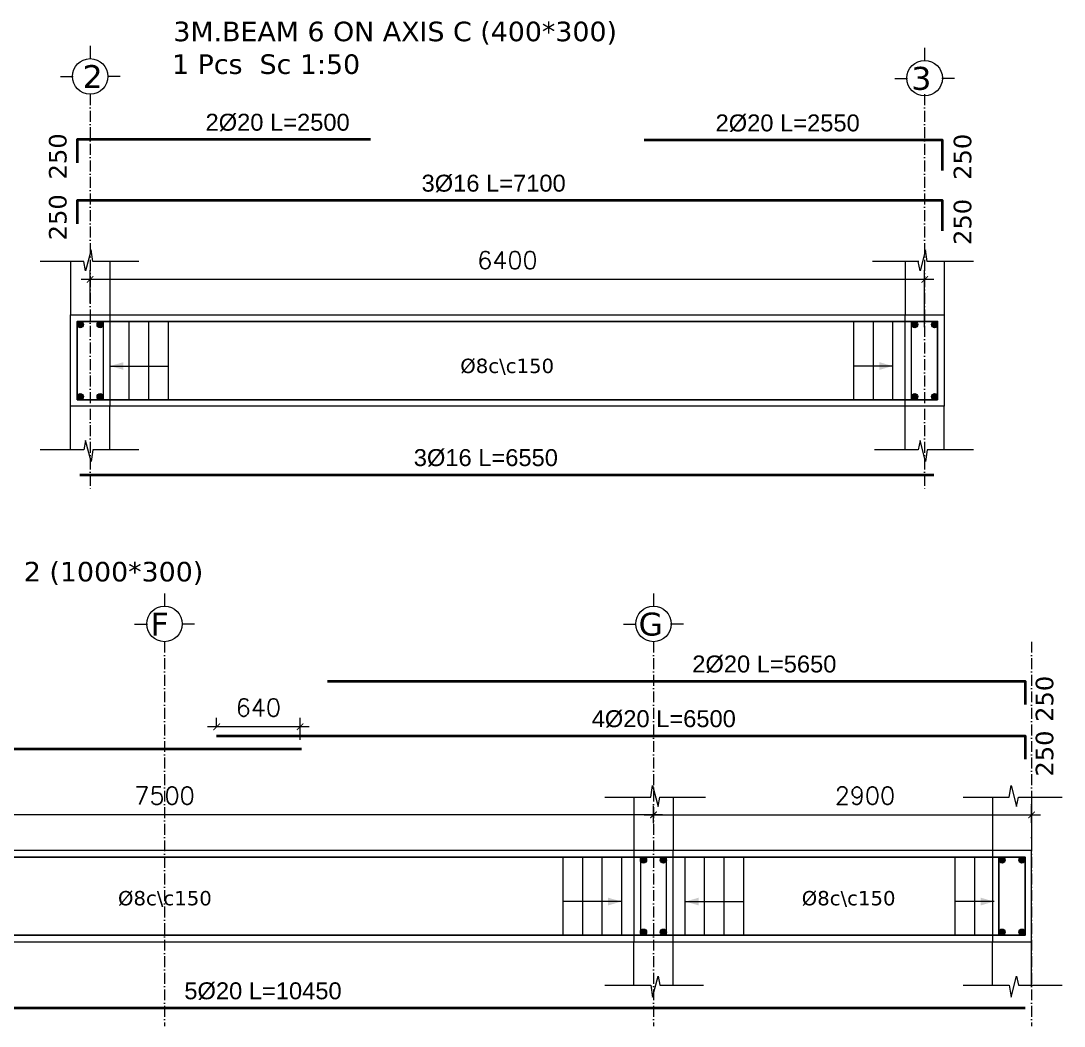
# Model space of a CAD drawing. Header units: inches. Extents: x -17020 to 43805, y -10194 to 123061.
# Drawn here: x 30718 to 31518, y 109351 to 110122 of the extents above; entities that cross this region are included whole.
import ezdxf

# ---------------------------------------------------------------- set-up
doc = ezdxf.new("R2010")
doc.units = ezdxf.units.IN
doc.header["$LTSCALE"] = 0.7
doc.header["$MEASUREMENT"] = 0
doc.linetypes.add('ACAD_ISO10W100', pattern=[18, 12, -3, 0, -3])
doc.layers.get('0').update_dxf_attribs({"lineweight": 13})
doc.layers.get('Defpoints').update_dxf_attribs({"lineweight": 5})
for name, color, linetype, lineweight in [('axis', 254, 'ACAD_ISO10W100', 9), ('BEAM FRAME', 5, 'Continuous', 18), ('COLUMN', 4, 'Continuous', 20), ('elevline', 30, 'Continuous', 20), ('FRAME 070', 5, 'Continuous', 60), ('hatch', 9, 'Continuous', 9), ('renforcment', 141, 'Continuous', 40), ('tex', 3, 'Continuous', 25), ('TEXT', 3, 'Continuous', 25), ('top rein. extension', 50, 'Continuous', 20), ('top renforcment', 7, 'Continuous', 40)]:
    doc.layers.add(name, color=color, linetype=linetype, lineweight=lineweight)
doc.styles.add('100', font='romans.shx', dxfattribs={"height": 13.5})
doc.styles.add('romanc', font='verdana.ttf', dxfattribs={"height": 250})
doc.styles.get("Standard").update_dxf_attribs({"font": 'arial.ttf', "height": 13})
doc.dimstyles.new('100', dxfattribs={"dimtxt": 13.5, "dimasz": 5, "dimexe": 7, "dimexo": 7, "dimgap": 8, "dimtad": 1, "dimdec": 0, "dimlfac": 10, "dimzin": 4, "dimdsep": 46, "dimtxsty": '100', "dimblk": 'ARCHTICK', "dimcen": 0.09, "dimdle": 7, "dimclrd": 1, "dimclre": 8, "dimclrt": 2, "dimadec": 0, "dimazin": 1, "dimtfac": 1, "dimtdec": 0, "dimtix": 1, "dimtofl": 0, "dimtmove": 0, "dimatfit": 3, "dimldrblk": 'ARCHTICK', "dimfxl": 0.18, "dimtolj": 1, "dimtzin": 0, "dimlwd": -1, "dimlwe": -1, "dimarcsym": 0})
doc.dimstyles.get("Standard").update_dxf_attribs({"dimtxt": 13, "dimasz": 5, "dimexe": 0.18, "dimexo": 0.0625, "dimgap": 6, "dimtad": 1, "dimdec": 0, "dimlfac": 10, "dimzin": 0, "dimdsep": 46, "dimtxsty": 'Standard', "dimblk": 'ARCHTICK', "dimcen": 0.09, "dimse1": 1, "dimse2": 1, "dimclrd": 1, "dimclre": 7, "dimclrt": 3, "dimadec": 0, "dimazin": 0, "dimtfac": 1, "dimtdec": 0, "dimtix": 1, "dimtofl": 0, "dimtmove": 0, "dimatfit": 3, "dimldrblk": 'ARCHTICK', "dimfxl": 1, "dimtolj": 1, "dimtzin": 0, "dimarcsym": 0})

# ---------------------------------------------------------------- blocks, each defined once
blk = doc.blocks.new('_ArchTick')
at = {"color": 0, "linetype": 'ByBlock', "lineweight": 0, "const_width": 0.15}
blk.add_lwpolyline([(-0.5, -0.5), (0.5, 0.5)], dxfattribs=at)
blk = doc.blocks.new('*D1197')
at = {"color": 1, "transparency": 16777216}
blk.add_line((31418.38, 109923.72), (30764.38, 109923.72), dxfattribs=at)
at = {"color": 8, "transparency": 16777216}
for p, q in [((30771.38, 109905.52), (30771.38, 109930.72)), ((31411.38, 109887.17), (31411.38, 109930.72))]:
    blk.add_line(p, q, dxfattribs=at)
at = {"layer": 'Defpoints', "color": 0, "transparency": 16777216}
for p in [(30771.38, 109923.72), (30771.38, 109898.52), (31411.38, 109880.17)]:
    blk.add_point(p, dxfattribs=at)
at = {"color": 1, "transparency": 16777216, "xscale": 5, "yscale": 5, "zscale": 5, "rotation": 180}
blk.add_blockref('_ArchTick', (30771.38, 109923.72), dxfattribs=at)
at = {"color": 1, "transparency": 16777216, "xscale": 5, "yscale": 5, "zscale": 5}
blk.add_blockref('_ArchTick', (31411.38, 109923.72), dxfattribs=at)
at = {"color": 2, "transparency": 16777216, "insert": (31091.38, 109938.47), "char_height": 13.5, "attachment_point": 5, "style": '100'}
blk.add_mtext('\\A1;6400', dxfattribs=at)
blk = doc.blocks.new('*D1198')
at = {"layer": 'Defpoints', "color": 0, "transparency": 16777216}
for p in [(30763.38, 109773.77, -37318.79), (30763.38, 109773.77), (31418.38, 109773.77, -13870.59)]:
    blk.add_point(p, dxfattribs=at)
at = {"layer": 'TEXT', "color": 3, "transparency": 16777216, "insert": (31074.83, 109786.77), "char_height": 13, "attachment_point": 5}
blk.add_mtext('\\A1;3%%C16 L=6550', dxfattribs=at)
blk = doc.blocks.new('*D1199')
at = {"layer": 'Defpoints', "color": 0, "transparency": 16777216}
for p in [(30737.98, 109984.3, -440.37), (31447.98, 109984.3, 46.39), (31447.98, 109984.3)]:
    blk.add_point(p, dxfattribs=at)
at = {"layer": 'TEXT', "color": 3, "transparency": 16777216, "insert": (31080.81, 109997.3), "char_height": 13, "attachment_point": 5}
blk.add_mtext('\\A1;3%%C16 L=7100', dxfattribs=at)
blk = doc.blocks.new('*D1200')
at = {"layer": 'Defpoints', "color": 0, "transparency": 16777216}
for p in [(31196.38, 110030.52, 136.17), (31451.38, 110030.52, 46.39), (31451.38, 110030.52)]:
    blk.add_point(p, dxfattribs=at)
at = {"layer": 'TEXT', "color": 3, "transparency": 16777216, "insert": (31306.32, 110043.52), "char_height": 13, "attachment_point": 5}
blk.add_mtext('\\A1;2%%C20 L=2550', dxfattribs=at)
blk = doc.blocks.new('*D1201')
at = {"layer": 'Defpoints', "color": 0, "transparency": 16777216}
for p in [(30736.38, 110031.04, -440.37), (30986.38, 110031.04, -290.89), (30986.38, 110031.04)]:
    blk.add_point(p, dxfattribs=at)
at = {"layer": 'TEXT', "color": 3, "transparency": 16777216, "insert": (30915.12, 110044.04), "char_height": 13, "attachment_point": 5}
blk.add_mtext('\\A1;2%%C20 L=2500', dxfattribs=at)
blk = doc.blocks.new('*D1217')
at = {"layer": 'Defpoints', "color": 0, "transparency": 16777216}
for p in [(30413.38, 109563.49, -0.48), (30413.38, 109563.49), (30933.35, 109563.49, -167.76)]:
    blk.add_point(p, dxfattribs=at)
at = {"layer": 'TEXT', "color": 3, "transparency": 16777216, "insert": (30649.49, 109576.5), "char_height": 13, "attachment_point": 5}
blk.add_mtext('\\A1;4%%C20 L=5200', dxfattribs=at)
blk = doc.blocks.new('*D1218')
at = {"color": 8, "transparency": 16777216}
for p, q in [((31203.38, 109506.57), (31203.38, 109519.92)), ((31493.38, 109506.92), (31493.38, 109519.92))]:
    blk.add_line(p, q, dxfattribs=at)
at = {"color": 1, "transparency": 16777216}
blk.add_line((31196.38, 109512.92), (31500.38, 109512.92), dxfattribs=at)
at = {"layer": 'Defpoints', "color": 0, "transparency": 16777216}
for p in [(31493.38, 109512.92), (31203.38, 109499.57), (31493.38, 109499.92, 217.91)]:
    blk.add_point(p, dxfattribs=at)
at = {"color": 1, "transparency": 16777216, "xscale": 5, "yscale": 5, "zscale": 5, "rotation": 180}
blk.add_blockref('_ArchTick', (31203.38, 109512.92), dxfattribs=at)
at = {"color": 1, "transparency": 16777216, "xscale": 5, "yscale": 5, "zscale": 5}
blk.add_blockref('_ArchTick', (31493.38, 109512.92), dxfattribs=at)
at = {"color": 2, "transparency": 16777216, "insert": (31365.59, 109527.67), "char_height": 13.5, "attachment_point": 5, "style": '100'}
blk.add_mtext('\\A1;2900', dxfattribs=at)
blk = doc.blocks.new('*D1219')
at = {"layer": 'Defpoints', "color": 0, "transparency": 16777216}
for p in [(30868.35, 109573.49, -157.78), (30868.35, 109573.49), (31518.38, 109573.49, -218.54)]:
    blk.add_point(p, dxfattribs=at)
at = {"layer": 'TEXT', "color": 3, "transparency": 16777216, "insert": (31211.3, 109586.5), "char_height": 13, "attachment_point": 5}
blk.add_mtext('\\A1;4%%C20 L=6500', dxfattribs=at)
blk = doc.blocks.new('*D1249')
at = {"color": 8, "transparency": 16777216}
for p, q in [((30868.35, 109580.49), (30868.35, 109587.49)), ((30932.35, 109570.49), (30932.35, 109587.49))]:
    blk.add_line(p, q, dxfattribs=at)
at = {"color": 1, "transparency": 16777216}
blk.add_line((30939.35, 109580.49), (30861.35, 109580.49), dxfattribs=at)
at = {"layer": 'Defpoints', "color": 0, "transparency": 16777216}
for p in [(30868.35, 109580.49), (30868.35, 109573.49), (30932.35, 109563.49)]:
    blk.add_point(p, dxfattribs=at)
at = {"color": 1, "transparency": 16777216, "xscale": 5, "yscale": 5, "zscale": 5, "rotation": 180}
blk.add_blockref('_ArchTick', (30868.35, 109580.49), dxfattribs=at)
at = {"color": 1, "transparency": 16777216, "xscale": 5, "yscale": 5, "zscale": 5}
blk.add_blockref('_ArchTick', (30932.35, 109580.49), dxfattribs=at)
at = {"color": 2, "transparency": 16777216, "insert": (30900.35, 109595.24), "char_height": 13.5, "attachment_point": 5, "style": '100'}
blk.add_mtext('\\A1;640', dxfattribs=at)
blk = doc.blocks.new('*D1220')
at = {"color": 8, "transparency": 16777216}
for p, q in [((30453.38, 109504.01), (30453.38, 109519.92)), ((31203.38, 109508.64), (31203.38, 109519.92))]:
    blk.add_line(p, q, dxfattribs=at)
at = {"color": 1, "transparency": 16777216}
blk.add_line((31210.38, 109512.92), (30446.38, 109512.92), dxfattribs=at)
at = {"layer": 'Defpoints', "color": 0, "transparency": 16777216}
for p in [(30453.38, 109512.92), (31203.38, 109501.64), (30453.38, 109497.01)]:
    blk.add_point(p, dxfattribs=at)
at = {"color": 1, "transparency": 16777216, "xscale": 5, "yscale": 5, "zscale": 5, "rotation": 180}
blk.add_blockref('_ArchTick', (30453.38, 109512.92), dxfattribs=at)
at = {"color": 1, "transparency": 16777216, "xscale": 5, "yscale": 5, "zscale": 5}
blk.add_blockref('_ArchTick', (31203.38, 109512.92), dxfattribs=at)
at = {"color": 2, "transparency": 16777216, "insert": (30828.38, 109527.67), "char_height": 13.5, "attachment_point": 5, "style": '100'}
blk.add_mtext('\\A1;7500', dxfattribs=at)
blk = doc.blocks.new('*D1222')
at = {"layer": 'Defpoints', "color": 0, "transparency": 16777216}
for p in [(30443.38, 109364.74, -13652.68), (31488.38, 109364.74, -37100.88), (31488.38, 109364.74)]:
    blk.add_point(p, dxfattribs=at)
at = {"layer": 'TEXT', "color": 3, "transparency": 16777216, "insert": (30903.9, 109377.74), "char_height": 13, "attachment_point": 5}
blk.add_mtext('\\A1;5%%C20 L=10450', dxfattribs=at)
blk = doc.blocks.new('*D1226')
at = {"layer": 'Defpoints', "color": 0, "transparency": 16777216}
for p in [(30953.38, 109615.46, -157.78), (30953.38, 109615.46), (31518.38, 109615.46, -218.54)]:
    blk.add_point(p, dxfattribs=at)
at = {"layer": 'TEXT', "color": 3, "transparency": 16777216, "insert": (31288.42, 109628.46), "char_height": 13, "attachment_point": 5}
blk.add_mtext('\\A1;2%%C20 L=5650', dxfattribs=at)

msp = doc.modelspace()

# ---------------------------------------------------------------- hatches: boundary and pattern name
at = {"layer": 'elevline'}
for points in [[(30766.14, 109889.05, 1), (30761.38, 109889.05, 1)], [(30776.63, 109889.05, -1), (30781.38, 109889.05, -1)], [(31406.14, 109889.05, 1), (31401.38, 109889.05, 1)], [(31416.63, 109889.05, -1), (31421.38, 109889.05, -1)], [(30766.14, 109833.8, -1), (30761.38, 109833.8, -1)], [(30776.63, 109833.8, 1), (30781.38, 109833.8, 1)], [(31406.14, 109833.8, -1), (31401.38, 109833.8, -1)], [(31416.63, 109833.8, 1), (31421.38, 109833.8, 1)], [(31198.14, 109478.24, 1), (31193.38, 109478.24, 1)], [(31208.63, 109478.24, -1), (31213.38, 109478.24, -1)], [(31473.14, 109478.24, 1), (31468.38, 109478.24, 1)], [(31483.63, 109478.24, -1), (31488.38, 109478.24, -1)], [(31198.14, 109423, -1), (31193.38, 109423, -1)], [(31208.63, 109423, 1), (31213.38, 109423, 1)], [(31473.14, 109423, -1), (31468.38, 109423, -1)], [(31483.63, 109423, 1), (31488.38, 109423, 1)]]:
    msp.add_hatch(color=256, dxfattribs=at).paths.add_polyline_path(points)

# ---------------------------------------------------------------- linework, layer by layer
at = {"layer": 'axis'}
for p, q in [((30771.38, 110065.82), (30771.38, 109761.69)), ((31411.38, 110065.82), (31411.38, 109761.69)), ((30828.38, 109645.81), (30828.38, 109350.88)), ((31203.38, 109645.81), (31203.38, 109350.88)), ((31493.38, 109645.81), (31493.38, 109350.88))]:
    msp.add_line(p, q, dxfattribs=at)
at = {"layer": 'BEAM FRAME', "elevation": 217.91}
for points in [[(31426.38, 109826.43), (30756.38, 109826.43), (30756.38, 109896.43), (31426.38, 109896.43)], [(30438.38, 109415.62), (31493.38, 109415.62), (31493.38, 109485.62), (30438.38, 109485.62)]]:
    msp.add_lwpolyline(points, close=True, dxfattribs=at)
at = {"layer": 'COLUMN', "lineweight": 20}
for p, q in [((30756.38, 109937.35, 217.91), (30756.38, 109896.43, 217.91)), ((30786.38, 109937.35, 217.91), (30786.38, 109896.43, 217.91)), ((31396.38, 109937.35, 217.91), (31396.38, 109896.43, 217.91)), ((31426.38, 109937.35, 217.91), (31426.38, 109896.43, 217.91)), ((30756.38, 109793, 217.91), (30756.38, 109826.43, 217.91)), ((30786.38, 109793, 217.91), (30786.38, 109826.43, 217.91)), ((31396.38, 109793, 217.91), (31396.38, 109826.43, 217.91)), ((31426.38, 109793, 217.91), (31426.38, 109826.43, 217.91)), ((31188.38, 109526.55, 217.91), (31188.38, 109485.62, 217.91)), ((31218.38, 109526.55, 217.91), (31218.38, 109485.62, 217.91)), ((31463.38, 109526.55, 217.91), (31463.38, 109485.62, 217.91)), ((31493.38, 109526.55, 217.91), (31493.38, 109485.62, 217.91)), ((31188.38, 109382.19, 217.91), (31188.38, 109415.62, 217.91)), ((31218.38, 109382.19, 217.91), (31218.38, 109415.62, 217.91)), ((31463.38, 109382.19, 217.91), (31463.38, 109415.62, 217.91)), ((31493.38, 109382.19, 217.91), (31493.38, 109415.62, 217.91))]:
    msp.add_line(p, q, dxfattribs=at)
at = {"layer": 'elevline'}
for p, q in [((30801.38, 109831.43), (30801.38, 109891.43)), ((30816.38, 109831.43), (30816.38, 109891.43)), ((30831.38, 109831.43), (30831.38, 109891.43)), ((31357.11, 109831.43), (31357.11, 109891.43)), ((31372.11, 109831.43), (31372.11, 109891.43)), ((31387.07, 109831.43), (31387.07, 109891.43)), ((31134.11, 109420.62), (31134.11, 109480.62)), ((31149.11, 109420.62), (31149.11, 109480.62)), ((31164.11, 109420.62), (31164.11, 109480.62)), ((31179.07, 109420.62), (31179.07, 109480.62)), ((31227.69, 109420.62), (31227.69, 109480.62)), ((31242.65, 109420.62), (31242.65, 109480.62)), ((31257.65, 109420.62), (31257.65, 109480.62)), ((31272.65, 109420.62), (31272.65, 109480.62)), ((31434.88, 109420.62), (31434.88, 109480.62)), ((31449.88, 109420.62), (31449.88, 109480.62)), ((31468.34, 109420.62), (31468.34, 109480.62))]:
    msp.add_line(p, q, dxfattribs=at)
for centre in [(30763.76, 109889.05), (30779, 109889.05), (31403.76, 109889.05), (31419, 109889.05), (30763.76, 109833.8), (30779, 109833.8), (31403.76, 109833.8), (31419, 109833.8), (31195.76, 109478.24), (31211, 109478.24), (31470.76, 109478.24), (31486, 109478.24), (31195.76, 109423), (31211, 109423), (31470.76, 109423), (31486, 109423)]:
    msp.add_circle(centre, 2.38, dxfattribs=at)
at = {"layer": 'FRAME 070', "lineweight": 20}
for p, q in [((30772.07, 109946.35, 217.91), (30767.88, 109930.28, 217.91)), ((30773.42, 109937.35, 217.91), (30772.07, 109946.35, 217.91)), ((31412.07, 109946.35, 217.91), (31407.88, 109930.28, 217.91)), ((31413.42, 109937.35, 217.91), (31412.07, 109946.35, 217.91)), ((30766.38, 109937.35, 217.91), (30732.99, 109937.35, 217.91)), ((30767.88, 109930.28, 217.91), (30766.38, 109937.35, 217.91)), ((30808.77, 109937.35, 217.91), (30773.42, 109937.35, 217.91)), ((31406.85, 109937.35, 217.91), (31371.5, 109937.35, 217.91)), ((31407.88, 109930.28, 217.91), (31406.38, 109937.35, 217.91)), ((31448.77, 109937.35, 217.91), (31413.42, 109937.35, 217.91)), ((30767.88, 109800.08, 217.91), (30766.38, 109793, 217.91)), ((30772.07, 109784, 217.91), (30767.88, 109800.08, 217.91)), ((31407.88, 109800.08, 217.91), (31406.38, 109793, 217.91)), ((31412.07, 109784, 217.91), (31407.88, 109800.08, 217.91)), ((30766.38, 109793, 217.91), (30732.99, 109793, 217.91)), ((30773.42, 109793, 217.91), (30772.07, 109784, 217.91)), ((30808.77, 109793, 217.91), (30773.42, 109793, 217.91)), ((31406.38, 109793, 217.91), (31372.99, 109793, 217.91)), ((31413.42, 109793, 217.91), (31412.07, 109784, 217.91)), ((31448.77, 109793, 217.91), (31413.42, 109793, 217.91)), ((31201.35, 109526.55, 217.91), (31202.7, 109535.55, 217.91)), ((31202.7, 109535.55, 217.91), (31206.88, 109519.47, 217.91)), ((31476.35, 109526.55, 217.91), (31477.7, 109535.55, 217.91)), ((31477.7, 109535.55, 217.91), (31481.88, 109519.47, 217.91)), ((31165.99, 109526.55, 217.91), (31201.35, 109526.55, 217.91)), ((31206.88, 109519.47, 217.91), (31208.39, 109526.55, 217.91)), ((31207.91, 109526.55, 217.91), (31243.27, 109526.55, 217.91)), ((31440.99, 109526.55, 217.91), (31476.35, 109526.55, 217.91)), ((31481.88, 109519.47, 217.91), (31483.39, 109526.55, 217.91)), ((31483.39, 109526.55, 217.91), (31516.78, 109526.55, 217.91)), ((31202.7, 109373.19, 217.91), (31206.88, 109389.27, 217.91)), ((31206.88, 109389.27, 217.91), (31208.39, 109382.19, 217.91)), ((31477.7, 109373.19, 217.91), (31481.88, 109389.27, 217.91)), ((31481.88, 109389.27, 217.91), (31483.39, 109382.19, 217.91)), ((31165.99, 109382.19, 217.91), (31201.35, 109382.19, 217.91)), ((31201.35, 109382.19, 217.91), (31202.7, 109373.19, 217.91)), ((31208.39, 109382.19, 217.91), (31241.78, 109382.19, 217.91)), ((31440.99, 109382.19, 217.91), (31476.35, 109382.19, 217.91)), ((31476.35, 109382.19, 217.91), (31477.7, 109373.19, 217.91)), ((31483.39, 109382.19, 217.91), (31516.78, 109382.19, 217.91))]:
    msp.add_line(p, q, dxfattribs=at)
at = {"layer": 'FRAME 070', "lineweight": 15}
for points in [[(30786.38, 109826.43), (30756.38, 109826.43), (30756.38, 109896.43), (30786.38, 109896.43)], [(31426.38, 109826.43), (31396.38, 109826.43), (31396.38, 109896.43), (31426.38, 109896.43)], [(31188.38, 109415.62), (31218.38, 109415.62), (31218.38, 109485.62), (31188.38, 109485.62)], [(31463.38, 109415.62), (31493.38, 109415.62), (31493.38, 109485.62), (31463.38, 109485.62)]]:
    msp.add_lwpolyline(points, close=True, dxfattribs=at)
at = {"layer": 'hatch'}
for p, q in [((30771.38, 110102.8), (30771.38, 110093.06)), ((31411.38, 110101.44), (31411.38, 110091.7)), ((30748.46, 110079.32), (30758.19, 110079.32)), ((30794.31, 110079.32), (30784.57, 110079.32)), ((31388.46, 110077.96), (31398.19, 110077.96)), ((31434.31, 110077.96), (31424.57, 110077.96)), ((30828.38, 109682.79), (30828.38, 109673.05)), ((31203.38, 109682.79), (31203.38, 109673.05)), ((30805.46, 109659.31), (30815.19, 109659.31)), ((30851.31, 109659.31), (30841.57, 109659.31)), ((31180.46, 109659.31), (31190.19, 109659.31)), ((31226.31, 109659.31), (31216.57, 109659.31))]:
    msp.add_line(p, q, dxfattribs=at)
for centre in [(30771.38, 110079.44), (31411.38, 110078.08), (30828.38, 109659.43), (31203.38, 109659.43)]:
    msp.add_circle(centre, 13.62, dxfattribs=at)
at = {"layer": 'renforcment', "lineweight": -2, "elevation": 217.91}
for points in [[(31421.38, 109831.43), (30761.38, 109831.43), (30761.38, 109891.43), (31421.38, 109891.43)], [(30443.38, 109420.62), (31488.38, 109420.62), (31488.38, 109480.62), (30443.38, 109480.62)]]:
    msp.add_lwpolyline(points, close=True, dxfattribs=at)
at = {"layer": 'top rein. extension'}
for p, q in [((30786.42, 109857.26), (30831.38, 109857.26)), ((31387.07, 109857.26), (31357.11, 109857.26)), ((31179.07, 109446.46), (31134.11, 109446.46)), ((31227.69, 109446.46), (31272.65, 109446.46)), ((31464.84, 109446.46), (31434.88, 109446.46))]:
    msp.add_line(p, q, dxfattribs=at)
for points in [[(30796.9, 109860.26), (30786.77, 109857.26), (30796.9, 109854.26)], [(31376.6, 109860.26), (31386.72, 109857.26), (31376.6, 109854.26)], [(31168.6, 109449.46), (31178.72, 109446.46), (31168.6, 109443.46)], [(31238.17, 109449.46), (31228.04, 109446.46), (31238.17, 109443.46)], [(31454.37, 109449.46), (31464.49, 109446.46), (31454.37, 109443.46)]]:
    msp.add_solid(points, dxfattribs=at)
at = {"layer": 'top renforcment'}
for p, q in [((30763.38, 109773.77, -217.91), (31418.38, 109773.77, -217.91)), ((31488.38, 109364.74), (30443.38, 109364.74))]:
    msp.add_line(p, q, dxfattribs=at)
for points in [[(30986.38, 110031.04), (30761.38, 110031.04), (30761.38, 110013.15)], [(31425.08, 110007.25), (31425.08, 110030.52), (31196.38, 110030.52)], [(31425.08, 109961.03), (31425.08, 109984.3), (30761.38, 109984.3), (30761.38, 109966.41)], [(30953.38, 109615.46), (31488.38, 109615.46), (31488.38, 109597.57)], [(30868.35, 109573.49), (31488.38, 109573.49), (31488.38, 109555.6)], [(30443.38, 109543.22), (30443.38, 109563.49), (30933.35, 109563.49)]]:
    msp.add_lwpolyline(points, dxfattribs=at)
at = {"layer": 'top renforcment', "lineweight": 15}
for points in [[(30781.38, 109831.43), (30761.38, 109831.43), (30761.38, 109891.43), (30781.38, 109891.43)], [(31421.38, 109831.43), (31401.38, 109831.43), (31401.38, 109891.43), (31421.38, 109891.43)], [(31193.38, 109420.62), (31213.38, 109420.62), (31213.38, 109480.62), (31193.38, 109480.62)], [(31468.38, 109420.62), (31488.38, 109420.62), (31488.38, 109480.62), (31468.38, 109480.62)]]:
    msp.add_lwpolyline(points, close=True, dxfattribs=at)

# ---------------------------------------------------------------- texts
at = {"layer": 'tex', "style": 'romanc'}
for p in [(31055.22, 109851.9, -33436.19), (30792.68, 109443.55, -33436.19), (31317.1, 109443.55, -33436.19)]:
    msp.add_text('%%C8c\\c150', height=11, dxfattribs=at).set_placement(p)
at = {"layer": 'TEXT', "style": 'romanc'}
for s, height, p in [('3M.BEAM 6 ON AXIS C (400*300)', 15, (30835.15, 110106.44)), ('1 Pcs  Sc 1:50 ', 15, (30834.13, 110081.35)), ('2', 17.6, (30765.55, 110070.52)), ('3', 17.6, (31401.21, 110069.16)), ('3M.BEAM 10 ON AXIS 2 (1000*300)', 15, (30492.9, 109692.04)), ('F', 17.6, (30817.67, 109650.51)), ('G', 17.6, (31191.98, 109650.51))]:
    msp.add_text(s, height=height, dxfattribs=at).set_placement(p)
for p in [(30753.21, 110000.44, -73392.95), (31447.17, 110000.08, -72957.14), (30753.21, 109953.7, -73392.95), (31447.17, 109950.15, -72957.14), (31510.06, 109584.28, -73175.05), (31510.06, 109542.32, -73175.05)]:
    msp.add_text('250', height=13.5, rotation=90, dxfattribs=at).set_placement(p)

# ---------------------------------------------------------------- dimensions: what is measured, and where the dimension line sits
for base, p1, p2, picture, middle in [((30771.38, 109923.72), (31411.38, 109880.17), (30771.38, 109898.52), '*D1197', (31091.38, 109923.72)), ((30453.38, 109512.92), (31203.38, 109501.64), (30453.38, 109497.01), '*D1220', (30828.38, 109512.92))]:
    dim = msp.add_linear_dim(base=base, p1=p1, p2=p2, angle=180, dimstyle='100')
    dim.commit()
    dim.dimension.update_dxf_attribs({"geometry": picture, "text_midpoint": middle, "dimtype": 160})
dim = msp.add_linear_dim(base=(30868.35, 109580.49), p1=(30932.35, 109563.49), p2=(30868.35, 109573.49), dimstyle='100')
dim.commit()
dim.dimension.update_dxf_attribs({"geometry": '*D1249', "text_midpoint": (30900.35, 109595.24)})
dim = msp.add_linear_dim(base=(31493.38, 109512.92), p1=(31203.38, 109499.57), p2=(31493.38, 109499.92, 217.91), dimstyle='100')
dim.commit()
dim.dimension.update_dxf_attribs({"geometry": '*D1218', "text_midpoint": (31365.59, 109512.92), "dimtype": 160})
at = {"layer": 'TEXT'}
for base, p1, p2, angle, text, picture, middle in [((30986.38, 110031.04), (30736.38, 110031.04, -440.37), (30986.38, 110031.04, -290.89), 0, '2%%C20 L=<>', '*D1201', (30915.12, 110031.04)), ((31451.38, 110030.52), (31196.38, 110030.52, 136.17), (31451.38, 110030.52, 46.39), 0, '2%%C20 L=<>', '*D1200', (31306.32, 110030.52)), ((31447.98, 109984.3), (30737.98, 109984.3, -440.37), (31447.98, 109984.3, 46.39), 0, '3%%C16 L=<>', '*D1199', (31080.81, 109984.3)), ((30763.38, 109773.77, 12366.96), (31418.38, 109773.77, -1503.63), (30763.38, 109773.77, -24951.83), 180, '3%%C16 L=<>', '*D1198', (31074.83, 109773.77, 12366.96)), ((30953.38, 109615.46), (31518.38, 109615.46, -218.54), (30953.38, 109615.46, -157.78), 180, '2%%C20 L=<>', '*D1226', (31288.42, 109615.46)), ((30868.35, 109573.49), (31518.38, 109573.49, -218.54), (30868.35, 109573.49, -157.78), 180, '4%%C20 L=<>', '*D1219', (31211.3, 109573.49)), ((30413.38, 109563.49), (30933.35, 109563.49, -167.76), (30413.38, 109563.49, -0.48), 180, '4%%C20 L=<>', '*D1217', (30649.49, 109563.49)), ((31488.38, 109364.74, 12366.96), (30443.38, 109364.74, -1285.72), (31488.38, 109364.74, -24733.92), 0, '5%%C20 L=<>', '*D1222', (30903.9, 109364.74, 12366.96))]:
    dim = msp.add_linear_dim(base=base, p1=p1, p2=p2, angle=angle, text=text, dimstyle='Standard', override={"dimsd1": 1, "dimsd2": 1, "dimfxl": 0.1, "dimfxlon": 1}, dxfattribs=at)
    dim.commit()
    dim.dimension.update_dxf_attribs({"geometry": picture, "text_midpoint": middle, "dimtype": 161})

doc.saveas('drawing.dxf')
